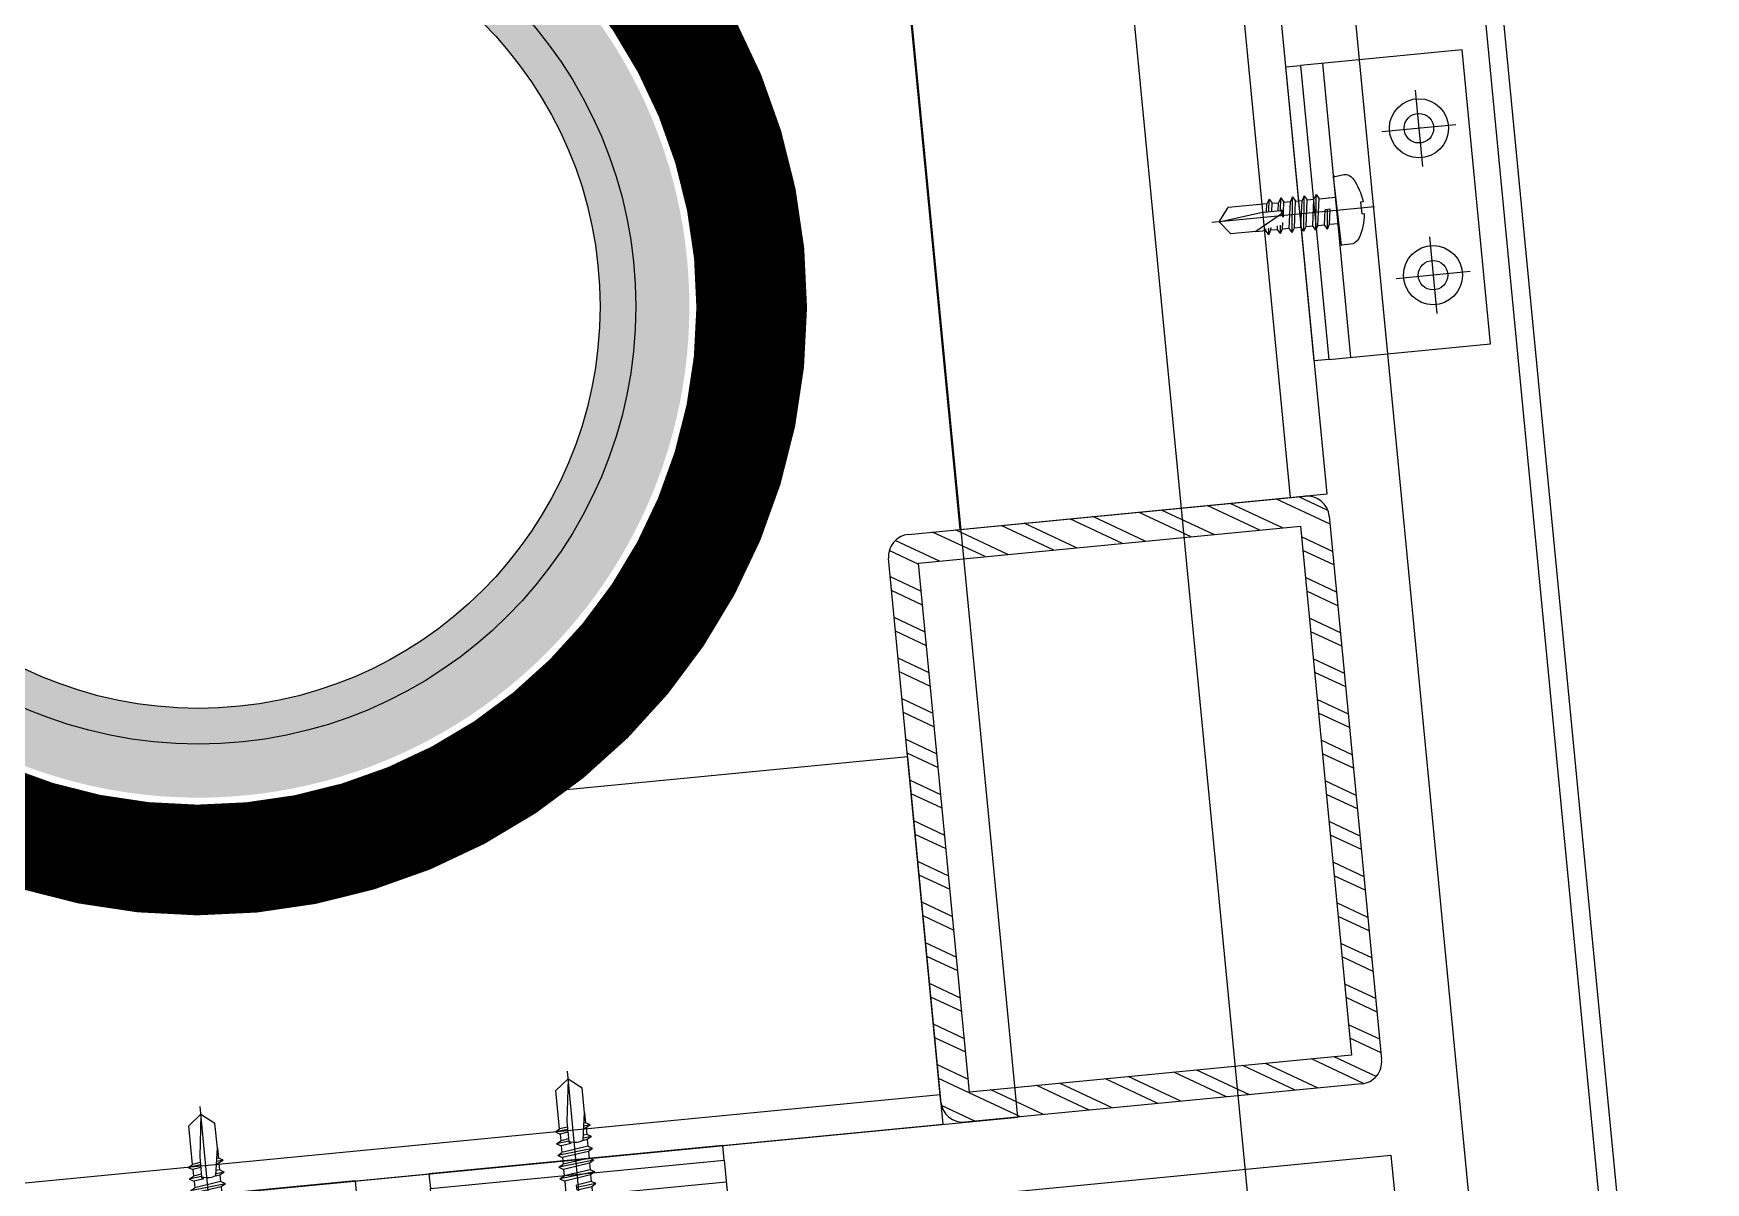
# Model space of a CAD drawing. Header units: inches. Extents: x 0 to 1813292486, y 0 to 3473589894.
# Drawn here: x 600651652 to 600651878.7, y 3473202965.8 to 3473203121.5 of the extents above; entities that cross this region are included whole.
import ezdxf
from ezdxf.enums import TextEntityAlignment as Align

# ---------------------------------------------------------------- set-up
doc = ezdxf.new("R2010")
doc.units = ezdxf.units.IN
doc.header["$LTSCALE"] = 1000
doc.header["$MEASUREMENT"] = 0
for name, pattern in [('AX-MALL-WALL-P02-QT$0$CENTER', [2, 1.25, -0.25, 0.25, -0.25]), ('AX-MALL-WALL-P02-QT$0$DASHED', [0.75, 0.5, -0.25]), ('AX-MALL-WALL-P02-QT$0$HIDDEN', [0.375, 0.25, -0.125]), ('AX-MALL-WALL-P02-QT$0$HIDDENX2', [0.75, 0.5, -0.25])]:
    doc.linetypes.add(name, pattern=pattern)
for name, color, linetype in [('A-Anno-Note', 241, 'Continuous'), ('AX-MALL-P02-200$0$A-Anno-Note', 241, 'Continuous'), ('AX-MALL-WALL-P02$0$A-Anno-Note', 241, 'Continuous'), ('AX-MALL-WALL-P02-QT$0$A-Anno-Note', 241, 'Continuous'), ('AX-MALL-WALL-P02-QT$0$A-Detl-Fine', 152, 'Continuous'), ('AX-MALL-WALL-P02-QT$0$A-Detl-Patt', 8, 'Continuous'), ('AX-MALL-WALL-P02-QT$0$A-Detl-Thin', 131, 'Continuous'), ('AX-MALL-WALL-P02-QT$0$C18', 4, 'AX-MALL-WALL-P02-QT$0$CENTER'), ('AX-MALL-WALL-P02-QT$0$DASH', 8, 'AX-MALL-WALL-P02-QT$0$DASHED'), ('AX-MALL-WALL-P02-QT$0$L18', 6, 'Continuous'), ('AX-MALL-WALL-P02-QT$0$PJ', 96, 'Continuous'), ('AX-MALL-WALL-P02-QT$0$STSF', 2, 'Continuous'), ('AX-MALL-WALL-P02-QT$0$tc', 4, 'Continuous'), ('AX-MALL-WALL-P02-QT$0$WZ', 2, 'Continuous'), ('AX-MALL-WALL-P02-QT$0$XC', 3, 'Continuous'), ('AX-MALL-WALL-P02-QT$0$XX', 6, 'AX-MALL-WALL-P02-QT$0$HIDDEN'), ('AX-MALL-WALL-P02-QT$0$zx', 1, 'AX-MALL-WALL-P02-QT$0$CENTER'), ('AX-MALL-WALL-P02-QT$0$尺寸标注', 8, 'Continuous'), ('PX-MALL-P02-LG$0$P-Hydt-Pipe', 221, 'Continuous'), ('PX-MALL-P02-LG$0$P-Pipe-Risr', 7, 'Continuous'), ('PX-MALL-P02-LG$0$P-Pipe-Risr-Arch', 6, 'Continuous'), ('PX-MALL-P02-LG$0$P-Pipe-Risr-W100', 6, 'Continuous'), ('PX-MALL-P02-LG$0$P-Pipe-Risr-W50', 6, 'Continuous')]:
    doc.layers.add(name, color=color, linetype=linetype)
doc.styles.add('PX-MALL-P02-LG$0$jzfz', font='gbenor.shx', dxfattribs={"bigfont": 'gbcbig.shx'})

# ---------------------------------------------------------------- blocks, each defined once
blk = doc.blocks.new('AX-MALL-WALL-P02-QT$0$tj')
at = {"layer": 'AX-MALL-WALL-P02-QT$0$A-Detl-Patt'}
h = blk.add_hatch(dxfattribs=at)
h.set_pattern_fill('STEEL', color=256, scale=100, angle=50.4318)
h.set_pattern_definition([(75, (-14278.2, 156289.83), (-153.340725, 41.087523), []), (75, (-14317.88, 156358.57), (-153.340725, 41.087523), [])])
edge = h.paths.add_edge_path()
edge.add_arc((274302.95, 370915.37), 354853.23, 270.9601094, 275.9513129)
edge.add_line((311095.32, 17974.67), (323404.29, 17664.9))
edge.add_arc((337498.59, -5423.03), 27049.98, 84.429647, 121.402457, ccw=False)
edge.add_line((340124.27, 21499.21), (352435.62, 23411.52))
edge.add_line((352435.62, 23411.52), (352460.33, 23263.57))
edge.add_arc((262948.98, 558936.34), 543099.99, 279.486523, 288.50533)
edge.add_line((435325.04, 43917.81), (435185.93, 44187.61))
edge.add_arc((262948.98, 558936.34), 542799.99, 279.5181655, 288.5004443, ccw=False)
edge.add_line((352706.54, 23608.96), (352681.73, 23756.89))
edge.add_line((352681.73, 23756.89), (340117.77, 21803.84))
edge.add_arc((337510.1, -5455.01), 27383.3, 84.535526, 121.202684)
edge.add_line((323323.71, 17967.02), (311085.76, 18275.01))
edge.add_arc((274273.81, 371474.54), 355112.69, 270.9641106, 275.9501262, ccw=False)
edge.add_line((280248.98, 16412.11), (280248.98, 16111.96))
blk = doc.blocks.new('AX-MALL-WALL-P02-QT$0$jjzx2')
at = {"layer": 'AX-MALL-WALL-P02-QT$0$A-Detl-Fine'}
for points in [[(328740.73, -134890.17), (328764.75, -135139.02), (329959.45, -135023.79), (329935.45, -134774.94)], [(328770.59, -134887.29), (328791.73, -135106.27), (329926.71, -134996.81), (329905.59, -134777.82)]]:
    blk.add_lwpolyline(points, dxfattribs=at)
blk = doc.blocks.new('*U198')
at = {"layer": 'AX-MALL-WALL-P02-QT$0$C18', "color": 1, "ltscale": 2}
blk.add_line((0, 5.14), (0, -17.03), dxfattribs=at)
at = {"layer": 'AX-MALL-WALL-P02-QT$0$L18', "color": 4}
for p, q in [((-1.79, -1.15), (-1.79, 0)), ((1.79, -2.25), (1.79, 0)), ((-2.4, -1.5), (-1.79, -1.15)), ((-2.4, -1.5), (0.23, -1.23)), ((-2.4, -1.5), (-1.79, -1.85)), ((-1.79, -1.15), (0.23, -0.87)), ((-1.79, -1.85), (0.23, -1.57)), ((-1.79, -2.75), (-1.79, -1.85)), ((-1.79, -2.75), (1.79, -2.25)), ((0.23, -0.87), (0.23, -1.57)), ((2.4, -2.6), (1.79, -2.25)), ((-2.4, -3.1), (2.4, -2.6)), ((-2.4, -3.1), (-1.79, -2.75)), ((-2.4, -3.1), (-1.79, -3.45)), ((-2.4, -4.7), (2.4, -4.2)), ((-2.4, -4.7), (-1.79, -4.35)), ((-1.79, -3.45), (1.79, -2.95)), ((-1.79, -4.35), (-1.79, -3.45)), ((-1.79, -4.35), (1.79, -3.85)), ((2.4, -2.6), (1.79, -2.95)), ((1.79, -3.85), (1.79, -2.95)), ((2.4, -4.2), (1.79, -3.85)), ((2.4, -4.2), (1.79, -4.55)), ((-2.4, -4.7), (-1.79, -5.05)), ((-2.4, -6.3), (2.4, -5.8)), ((-2.4, -6.3), (-1.79, -5.95)), ((-2.4, -6.3), (-1.79, -6.65)), ((-1.79, -5.05), (1.79, -4.55)), ((-1.79, -5.95), (-1.79, -5.05)), ((-1.79, -5.95), (1.79, -5.45)), ((-1.79, -6.65), (1.79, -6.15)), ((-1.79, -7.55), (-1.79, -6.65)), ((1.79, -5.45), (1.79, -4.55)), ((2.4, -5.8), (1.79, -5.45)), ((2.4, -5.8), (1.79, -6.15)), ((1.79, -7.05), (1.79, -6.15)), ((-2.4, -7.9), (-1.79, -7.55)), ((-2.4, -7.9), (-1.27, -7.78)), ((-2.4, -7.9), (-1.79, -8.25)), ((-1.79, -7.55), (-0.92, -7.43)), ((-1.79, -8.25), (-1.33, -8.19)), ((-1.79, -9.15), (-1.79, -8.25)), ((0.43, -7.24), (1.79, -7.05)), ((0.71, -7.58), (2.4, -7.4)), ((0.71, -7.9), (1.79, -7.75)), ((0.71, -8.8), (1.79, -8.65)), ((0.71, -9.18), (2.4, -9)), ((2.4, -7.4), (1.79, -7.05)), ((2.4, -7.4), (1.79, -7.75)), ((1.79, -8.65), (1.79, -7.75)), ((2.4, -9), (1.79, -8.65)), ((2.4, -9), (1.79, -9.35)), ((-2.4, -9.5), (-1.79, -9.15)), ((-2.4, -9.5), (-1.52, -9.41)), ((-2.4, -9.5), (-1.79, -9.85)), ((-1.79, -9.15), (-1.47, -9.1)), ((-1.79, -9.85), (-1.58, -9.82)), ((-1.79, -11.2), (-1.79, -9.85)), ((-1.79, -11.2), (-1.79, -14.6)), ((0.71, -9.5), (1.79, -9.35)), ((1.79, -9.35), (1.79, -14.6)), ((0, -16), (-1.79, -14.6)), ((0, -16), (1.79, -14.6))]:
    blk.add_line(p, q, dxfattribs=at)
blk.add_lwpolyline([(4.55, 0, 0.414214), (4.75, 0.2), (4.75, 1.39, 0.265403), (4.07, 2.59, 0.108659), (0.8, 3.66), (0.8, 3.32), (-0.8, 3.32), (-0.8, 3.66, 0.108659), (-4.07, 2.59, 0.265403), (-4.75, 1.39), (-4.75, 0.2, 0.414214), (-4.55, 0)], format="xyb", close=True, dxfattribs=at)
blk.add_lwpolyline([(0, -16), (0.71, -10.26), (0.71, -7.54, 0.417657), (0.41, -7.24, 0.083367), (-1.23, -7.53), (-1.79, -11.2)], format="xyb", dxfattribs=at)
blk = doc.blocks.new('AX-MALL-WALL-P02-QT$0$盘头自钻自攻钉ST4-8')
at = {"layer": 'AX-MALL-WALL-P02-QT$0$尺寸标注'}
blk.add_blockref('*U198', (0, 0), dxfattribs=at)
blk = doc.blocks.new('AX-MALL-WALL-P02-QT$0$A$C61293B14')
at = {"layer": 'AX-MALL-WALL-P02-QT$0$tc'}
for radius in [4, 2]:
    blk.add_circle((0, 0), radius, dxfattribs=at)
at = {"layer": 'AX-MALL-WALL-P02-QT$0$zx'}
for p, q in [((0, 5.04), (0, -5.04)), ((-5.2, 0), (5.2, 0))]:
    blk.add_line(p, q, dxfattribs=at)
blk = doc.blocks.new('AX-MALL-WALL-P02-QT$0$A$C41DD6A87')
at = {"layer": 'AX-MALL-WALL-P02-QT$0$tc'}
h = blk.add_hatch(dxfattribs=at)
h.set_pattern_fill('ANSI31', color=256, scale=0.5, angle=-90, style=0)
h.set_pattern_definition([(225, (28362.6861, -179426.7049), (-1.122532015, 1.122532015), [])])
h.paths.add_polyline_path([(40, 20), (0, 20), (0, 22), (40, 22)])
at = {"layer": 'AX-MALL-WALL-P02-QT$0$PJ'}
for points in [[(40, 20), (0, 20), (0, 22), (40, 22)], [(40, 20), (0, 20), (0, -2), (40, -2)]]:
    blk.add_lwpolyline(points, close=True, dxfattribs=at)
at = {"layer": 'AX-MALL-WALL-P02-QT$0$XX'}
for p, q in [((0, 17), (40, 17)), ((0, 12), (40, 12))]:
    blk.add_line(p, q, dxfattribs=at)
at = {"layer": 'AX-MALL-WALL-P02-QT$0$tc', "rotation": 180}
for p in [(10.01, 4.86), (30.01, 4.86)]:
    blk.add_blockref('AX-MALL-WALL-P02-QT$0$A$C61293B14', p, dxfattribs=at)
at = {"layer": 'AX-MALL-WALL-P02-QT$0$WZ', "extrusion": (1.11243e-34, 1.0178e-23, -1), "zscale": -1, "rotation": 180}
blk.add_blockref('AX-MALL-WALL-P02-QT$0$盘头自钻自攻钉ST4-8', (-20, 17), dxfattribs=at)
blk = doc.blocks.new('AX-MALL-WALL-P02-QT$0$A$C715D18B8')
at = {"layer": 'AX-MALL-WALL-P02-QT$0$tc'}
h = blk.add_hatch(dxfattribs=at)
h.set_pattern_fill('ANSI31', color=256, scale=0.5, angle=-180, style=0)
h.set_pattern_definition([(225, (28362.6861, -179426.7049), (-1.122532015, 1.122532015), [])])
h.paths.add_polyline_path([(40, 20), (0, 20), (0, 22), (40, 22)])
at = {"layer": 'AX-MALL-WALL-P02-QT$0$PJ'}
blk.add_line((0, 17), (40, 17), dxfattribs=at)
blk.add_lwpolyline([(40, 20), (0, 20), (0, 22), (40, 22)], close=True, dxfattribs=at)
blk.add_lwpolyline([(40, 12.5), (40, 20), (0, 20), (0, 12.5)], dxfattribs=at)
at = {"layer": 'AX-MALL-WALL-P02-QT$0$XX'}
blk.add_line((0, 12), (40, 12), dxfattribs=at)
blk.add_lwpolyline([(40, 12.5), (40, -2), (0, -2), (0, 12.5)], dxfattribs=at)
at = {"layer": 'AX-MALL-WALL-P02-QT$0$tc', "rotation": 180}
for p in [(10.01, 4.86), (30.01, 4.86)]:
    blk.add_blockref('AX-MALL-WALL-P02-QT$0$A$C61293B14', p, dxfattribs=at)
at = {"layer": 'AX-MALL-WALL-P02-QT$0$WZ', "extrusion": (1.11247e-34, 1.0178e-23, -1), "zscale": -1, "rotation": 180}
blk.add_blockref('AX-MALL-WALL-P02-QT$0$盘头自钻自攻钉ST4-8', (-20, 17), dxfattribs=at)
blk = doc.blocks.new('AX-MALL-WALL-P02-QT$0$A$C4D6066B9')
at = {"rotation": 180}
for name, p in [('AX-MALL-WALL-P02-QT$0$A$C715D18B8', (0, 22)), ('AX-MALL-WALL-P02-QT$0$A$C41DD6A87', (50, 22))]:
    blk.add_blockref(name, p, dxfattribs=at)
blk = doc.blocks.new('AX-MALL-WALL-P02-QT$0$1300XF')
at = {"color": 8}
for p, q in [((1142.99, -441.53), (1138.33, -436.87)), ((1140.22, -441), (1137.09, -437.88)), ((1149.02, -443.07), (1143.47, -437.52)), ((1152.04, -443.85), (1146.49, -438.29)), ((1139.3, -444.58), (1136.02, -441.29)), ((1158.08, -445.39), (1152.53, -439.84)), ((1161.1, -446.17), (1155.55, -440.62)), ((1138.84, -446.36), (1135.56, -443.08)), ((1167.13, -447.71), (1161.58, -442.16)), ((1170.15, -448.49), (1164.6, -442.94)), ((1176.19, -450.03), (1170.64, -444.48)), ((1179.21, -450.81), (1173.66, -445.26)), ((1137.47, -451.73), (1134.18, -448.44)), ((1137.93, -449.94), (1134.64, -446.65)), ((1185.25, -452.35), (1179.69, -446.8)), ((1188.26, -453.13), (1182.71, -447.58)), ((1194.48, -454.85), (1188.75, -449.12)), ((1194.85, -452.98), (1191.77, -449.9)), ((1136.56, -455.3), (1133.27, -452.01)), ((1136.1, -457.09), (1132.81, -453.8)), ((1193.56, -458.43), (1190.28, -455.14)), ((1135.18, -460.66), (1131.89, -457.37)), ((1193.11, -460.21), (1189.82, -456.93)), ((1134.72, -462.45), (1131.44, -459.16)), ((1192.19, -463.79), (1188.9, -460.5)), ((1133.35, -467.81), (1130.06, -464.52)), ((1133.81, -466.02), (1130.52, -462.74)), ((1191.73, -465.58), (1188.44, -462.29)), ((1190.82, -469.15), (1187.53, -465.86)), ((1132.43, -471.38), (1129.15, -468.1)), ((1190.36, -470.94), (1187.07, -467.65)), ((1131.98, -473.17), (1128.69, -469.88)), ((1189.44, -474.51), (1186.15, -471.22)), ((1131.06, -476.75), (1127.77, -473.46)), ((1188.98, -476.3), (1185.7, -473.01)), ((1130.6, -478.53), (1127.32, -475.25)), ((1188.07, -479.87), (1184.78, -476.59)), ((1129.69, -482.11), (1126.4, -478.82)), ((1187.61, -481.66), (1184.32, -478.37)), ((1129.23, -483.89), (1125.94, -480.61)), ((1186.69, -485.23), (1183.41, -481.95)), ((1128.31, -487.47), (1125.03, -484.18)), ((1186.24, -487.02), (1182.95, -483.73)), ((1127.85, -489.26), (1124.57, -485.97)), ((1184.86, -492.38), (1181.58, -489.1)), ((1185.32, -490.6), (1182.03, -487.31)), ((1126.48, -494.62), (1123.19, -491.33)), ((1126.94, -492.83), (1123.65, -489.54)), ((1183.95, -495.96), (1180.66, -492.67)), ((1125.56, -498.19), (1122.28, -494.9)), ((1183.49, -497.74), (1180.2, -494.46)), ((1125.11, -499.98), (1121.82, -496.69)), ((1182.57, -501.32), (1179.29, -498.03)), ((1124.19, -503.55), (1120.9, -500.27)), ((1182.11, -503.11), (1178.83, -499.82)), ((1123.73, -505.34), (1120.45, -502.05)), ((1180.74, -508.47), (1177.45, -505.18)), ((1181.2, -506.68), (1177.91, -503.39)), ((1127.73, -516.07), (1119.07, -507.41)), ((1122.82, -508.91), (1119.53, -505.63)), ((1179.83, -512.04), (1176.54, -508.75)), ((1121.69, -514.53), (1118.19, -511.02)), ((1130.75, -516.85), (1125.2, -511.29)), ((1179.37, -513.83), (1176.08, -510.54)), ((1136.79, -518.39), (1131.23, -512.84)), ((1139.8, -519.17), (1134.25, -513.61)), ((1178.45, -517.4), (1175.16, -514.12)), ((1145.84, -520.71), (1140.29, -515.16)), ((1148.86, -521.49), (1143.31, -515.93)), ((1177.99, -519.19), (1174.71, -515.9)), ((1154.9, -523.03), (1149.34, -517.48)), ((1157.92, -523.81), (1152.36, -518.26)), ((1163.95, -525.35), (1158.4, -519.8)), ((1166.97, -526.13), (1161.42, -520.58)), ((1177.08, -522.76), (1173.79, -519.48)), ((1172.99, -527.66), (1167.46, -522.12)), ((1174.92, -527.34), (1170.47, -522.9)), ((1176.62, -524.55), (1173.33, -521.26))]:
    blk.add_line(p, q, dxfattribs=at)
at = {"layer": 'AX-MALL-WALL-P02-QT$0$DASH', "color": 8, "linetype": 'AX-MALL-WALL-P02-QT$0$HIDDENX2', "ltscale": 5}
for p, q in [((1190.66, -449.61), (1222.93, -323.68)), ((1118.52, -509.58), (947.49, -465.76))]:
    blk.add_line(p, q, dxfattribs=at)
at = {"layer": 'AX-MALL-WALL-P02-QT$0$STSF'}
for p, q in [((1179.34, -312.51), (1147.07, -438.44)), ((1195.51, -450.85), (1227.78, -324.92)), ((1129.94, -465.02), (958.91, -421.2)), ((1140.29, -436.71), (1192.6, -450.11)), ((1118.27, -510.55), (1136.64, -438.87)), ((1147.07, -438.44), (1195.51, -450.85)), ((1122.39, -510.58), (1140.26, -440.83)), ((1140.26, -440.83), (1190.64, -453.74)), ((1190.64, -453.74), (1172.76, -523.48)), ((1194.76, -453.76), (1176.39, -525.44)), ((1117.52, -513.46), (1129.94, -465.02)), ((946.5, -469.63), (1117.52, -513.46)), ((1172.76, -523.48), (1122.39, -510.58)), ((1172.74, -527.61), (1120.43, -514.2))]:
    blk.add_line(p, q, dxfattribs=at)
for centre, start, end in [((1139.54, -439.61), 75.6281, 165.6281), ((1191.85, -453.02), 345.6281, 75.6281), ((1121.17, -511.3), 165.6281, 255.6281), ((1173.48, -524.7), 255.6281, 345.6281)]:
    blk.add_arc(centre, 3, start, end, dxfattribs=at)
at = {"layer": 'AX-MALL-WALL-P02-QT$0$XC', "linetype": 'ByBlock'}
for p, q in [((1170.44, -588.95), (1239.94, -317.72)), ((1256.87, -322.16), (1183.05, -610.25)), ((1184.85, -613.29), (1259.29, -322.78)), ((943.05, -479.07), (1173.17, -538.04)), ((1173.17, -538.04), (1160.76, -586.47))]:
    blk.add_line(p, q, dxfattribs=at)
at = {"rotation": 75.61987701031323}
blk.add_blockref('AX-MALL-WALL-P02-QT$0$A$C41DD6A87', (1221.31, -438.75), dxfattribs=at)
at = {"layer": 'AX-MALL-WALL-P02-QT$0$tc', "extrusion": (-2.71868e-23, -1.06038e-22, -1), "zscale": -1, "rotation": 194.3801229896867}
blk.add_blockref('AX-MALL-WALL-P02-QT$0$A$C4D6066B9', (-1040.03, -493.6), dxfattribs=at)
blk = doc.blocks.new('AX-MALL-WALL-P02-QT$0$mqst2')
at = {"color": 6, "rotation": 19.88096330962843}
blk.add_blockref('AX-MALL-WALL-P02-QT$0$1300XF', (436959.78, -44197.52), dxfattribs=at)
blk = doc.blocks.new('AX-MALL-WALL-P02-QT')
at = {"layer": 'AX-MALL-WALL-P02-QT$0$A-Anno-Note'}
for name, p, rotation in [('AX-MALL-WALL-P02-QT$0$mqst2', (600052179.27, 3473232742.4), 339.5681613092181), ('AX-MALL-WALL-P02-QT$0$jjzx2', (600185298.43, 3473279938.05), 339.5681613092246)]:
    blk.add_blockref(name, p, dxfattribs=dict(at, rotation=rotation))
at = {"layer": 'AX-MALL-WALL-P02-QT$0$A-Detl-Thin', "rotation": 339.5681613091762}
blk.add_blockref('AX-MALL-WALL-P02-QT$0$tj', (600144118.7, 3473128496.29), dxfattribs=at)
blk = doc.blocks.new('AX-MALL-WALL-P02')
at = {"layer": 'AX-MALL-WALL-P02$0$A-Anno-Note'}
blk.add_blockref('AX-MALL-WALL-P02-QT', (0, 0), dxfattribs=at)
blk = doc.blocks.new('PX-MALL-P02-LG$0$P-Risr')
at = {"layer": 'PX-MALL-P02-LG$0$P-Pipe-Risr-W50'}
h = blk.add_hatch(color=0, dxfattribs=at)
edge = h.paths.add_edge_path()
edge.add_ellipse((0, 0), major_axis=(47.06, 47.06), ratio=1, start_angle=225, end_angle=405, ccw=False)
edge.add_ellipse((0, 0), major_axis=(47.06, 47.06), ratio=1, start_angle=133.9676, end_angle=225, ccw=False)
edge.add_line((-66.54, 1.2), (-54.44, 1.2))
edge.add_ellipse((0, 0), major_axis=(-38.5, 38.5), ratio=1, start_angle=43.7381, end_angle=135)
edge.add_ellipse((0, 0), major_axis=(38.5, 38.5), ratio=1, start_angle=225, end_angle=405)
edge.add_ellipse((0, 0), major_axis=(38.5, 38.5), ratio=1, start_angle=45, end_angle=133.7381)
edge.add_line((-54.44, 1.2), (-66.54, 1.2))
edge.add_ellipse((0, 0), major_axis=(-47.06, 47.06), ratio=1, start_angle=-45, end_angle=43.9676, ccw=False)
at = {"layer": 'PX-MALL-P02-LG$0$P-Pipe-Risr-Arch', "ltscale": 0.7}
blk.add_circle((0, 0), 59.29, dxfattribs=at)
at = {"layer": 'PX-MALL-P02-LG$0$P-Pipe-Risr-W100', "color": 0, "const_width": 15}
blk.add_lwpolyline([(-75, 0, 1), (75, 0, 1)], format="xyb", close=True, dxfattribs=at)
at = {"layer": 'PX-MALL-P02-LG$0$P-Pipe-Risr-W50'}
blk.add_circle((0, 0), 54.45, dxfattribs=at)
at = {"layer": 'PX-MALL-P02-LG$0$P-Pipe-Risr', "style": 'PX-MALL-P02-LG$0$jzfz', "width": 0.6, "flags": 1}
for tag, p in [('SYS-MARK', (0.33, -45.66)), ('RANGE', (0.33, -45.68))]:
    blk.add_attdef(tag, text='', height=0.0156, dxfattribs=at).set_placement(p, align=Align.MIDDLE)
blk = doc.blocks.new('PX-MALL-P02-LG')
at = {"layer": 'PX-MALL-P02-LG$0$P-Hydt-Pipe', "color": 221, "rotation": 345.0771940520521}
blk.add_blockref('PX-MALL-P02-LG$0$P-Risr', (600447276.69, 3473038400.79), dxfattribs=at)
blk = doc.blocks.new('AX-MALL-P02-200')
at = {"layer": 'AX-MALL-P02-200$0$A-Anno-Note'}
blk.add_blockref('AX-MALL-WALL-P02', (0, 0), dxfattribs=at)
blk.add_blockref('PX-MALL-P02-LG', (0, 0), dxfattribs=at)

msp = doc.modelspace()

# ---------------------------------------------------------------- block references
at = {"layer": 'A-Anno-Note', "rotation": 20.43183869077545}
msp.add_blockref('AX-MALL-P02-200', (1250392458.53, 9048125.68), dxfattribs=at)

doc.saveas('drawing.dxf')
